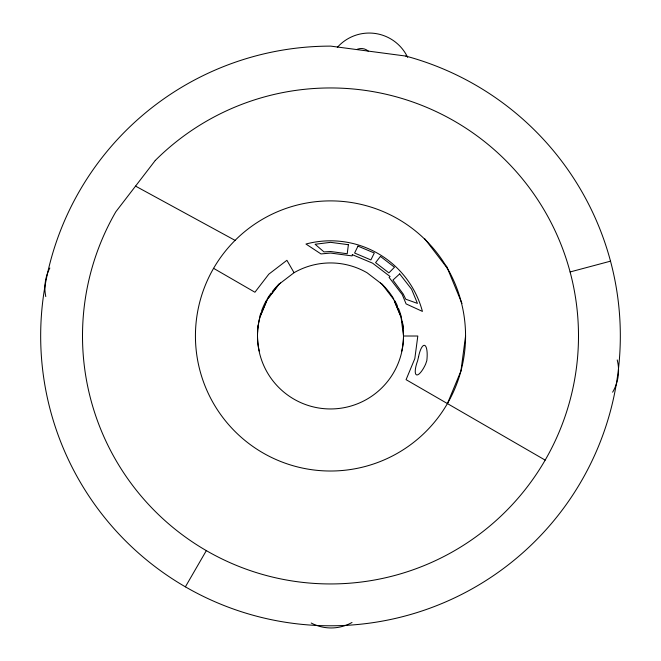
<?xml version="1.0" encoding="UTF-8"?>
<svg xmlns="http://www.w3.org/2000/svg" width="661" height="661" viewBox="0 0 661 661"><rect width="100%" height="100%" fill="white"/><g stroke="black" fill="none" stroke-linecap="round" stroke-linejoin="round"><path stroke-width="0.99" d="M465.559 336.061A135.059 135.059 0 0 1 262.88 452.868A135.059 135.059 0 0 1 263.061 218.931A135.059 135.059 0 0 1 465.559 336.061L460.932 371.011L447.414 403.574M185.386 586.836L206.331 550.63M393.758 298.937A73.007 70.52 0 0 0 382.165 284.321L367.053 272.753A73.007 73.007 0 0 0 294.046 272.696L278.917 284.288L267.3 299.4L259.996 316.735A71.842 71.231 0 0 0 259.252 351.016M280.603 282.999L278.917 284.247A73.007 70.52 0 0 0 272.307 291.567M356.791 49.575L357.733 49.104A10.692 10.692 0 0 1 368.235 51.087M570.096 271.96L610.516 261.161M278.917 284.288L267.3 299.433L259.996 316.999A73.007 73.007 0 0 0 320.916 408.324A73.007 73.007 0 0 0 403.507 336.011L417.81 336.019L414.819 358.617L406.077 379.67L545.176 460.122M135.555 186.121L235.076 240.373M213.586 268.333L254.923 292.236L268.812 274.166L286.907 260.302L294.046 272.696M380.381 282.999L382.165 284.321L393.758 299.499L401.037 317.115L403.507 336.011M424.536 238.514L447.522 268.515M394.452 301.185L401.037 316.842A71.842 71.231 0 0 1 401.723 351.131M446.522 266.11L461.981 303.506M257.501 333.078A73.007 70.52 0 0 1 257.567 331.037M257.773 327.963A73.007 70.52 0 0 1 257.997 325.914M259.996 315.842A73.007 70.52 0 0 1 260.88 312.909M261.549 310.959A73.007 70.52 0 0 1 266.276 300.615M267.3 298.838A73.007 70.52 0 0 1 271.109 293.137M394.782 300.714A73.007 70.52 0 0 1 397.558 306.266M398.376 308.166A73.007 70.52 0 0 1 401.037 315.95M402.409 321.94A73.007 70.52 0 0 1 403.235 328.071M403.441 331.144A73.007 70.52 0 0 1 403.507 334.202M352.016 622.464A42.568 42.568 0 0 1 311.199 623.017M45.783 296.574A42.568 42.568 0 0 1 49.839 268.027M617.217 359.939A42.568 42.568 0 0 1 612.631 392.196M337.317 47.41A42.568 42.568 0 0 1 407.672 57.4M348.388 244.702L347.223 253.75L330.566 251.502L323.989 251.907L315.09 244.273L330.574 242.339L348.388 244.702M418.578 356.676L417.636 360.749A15.368 4.371 -67.5 0 0 416.463 374.828A15.368 4.371 -67.5 0 0 425.577 364.252L426.816 360.65A15.459 4.404 -82.5 0 0 424.808 345.447A15.459 4.404 -82.5 0 0 418.578 356.676M352.346 254.675L352.024 255.898L330.566 253.056L320.982 253.94L305.952 244.033A95.134 95.134 0 0 1 422.42 311.405L406.094 303.903L402.252 294.599L389.106 277.438L390.056 276.488L372.597 263.177L352.346 254.675M357.998 246.14L354.593 253.014L370.887 259.922L374.316 253.014L357.998 246.14M155.277 160.449L115.824 211.784A247.999 247.999 0 0 0 308.687 582.985A247.999 247.999 0 0 0 563.61 251.32A247.999 247.999 0 0 0 155.277 160.449M380.422 256.41L375.58 262.632L388.899 272.877L394.485 267.234L380.422 256.41M399.665 273.927L392.94 280.066L403.235 294.038L405.73 299.193L417.438 303.399L411.596 289.221L399.665 273.927M405.738 56.061L330.731 46.121A289.832 289.832 0 0 0 67.728 458.23A289.832 289.832 0 0 0 552.373 522.43A289.832 289.832 0 0 0 405.738 56.061"/></g></svg>
